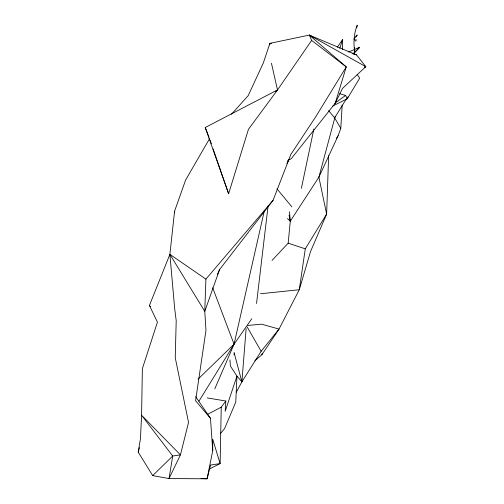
<?xml version="1.0" encoding="UTF-8"?>
<svg xmlns="http://www.w3.org/2000/svg" width="504" height="504" viewBox="0 0 504 504"><rect width="100%" height="100%" fill="white"/><g stroke="black" fill="none" stroke-linecap="round" stroke-linejoin="round"><path stroke-width="0.76" d="M209.569 138.644L185.604 180.054L174.567 211.245L169.892 254.369L149.417 305.474L157.437 322.138L142.367 368.689L141.586 415.246L140.433 438.833L138.222 452.126L152.706 475.612L169.029 478.561L207.1 478.8L212.726 450.727L212.732 439.204L220.122 463.592L209.11 469.123M356.725 27.859L357.229 25.2C353.776 33.68 353.392 42.941 354.665 51.862C354.457 53.04 354.18 54.054 354.488 52.391M342.436 49.436L342.594 39.659L337.277 47.256M207.295 397.927L225.83 401.02L221.237 407.182L220.122 463.592L210.559 465.041L207.1 478.8L201.046 478.535M328.627 155.73L326.63 214.093L310.521 251.616L299.275 289.737L279.033 329.081L261.878 354.728L254.81 360.845M231.506 114.213L248.22 95.596L263.327 62.95L269.867 43.363L309.311 35.085L346.261 66.887L315.806 116.67L290.877 154.363L273.073 200.296L205.909 279.14L204.763 311.359L205.966 330.366L195.583 400.737L210.483 418.345L212.726 450.727M272.053 260.404L288.181 243.174L290.272 221.193L318.887 177.162L338.134 135.721L340.792 128.337L342.166 105.052M354.57 51.799L354.671 50.224M225.83 401.02L225.181 411.308L236.956 376.116L230.397 366.024L229.931 359.856M236.3 392.188L241.901 381.818L246.128 328.677M269.703 44.906L269.867 43.363L271.435 43.375M256.536 303.496L268.103 205.821M286.826 163.397L288.105 161.412L288.313 159.863M354.331 53.336L354.463 52.58M335.179 116.411L318.887 177.162L326.63 214.093L305.285 248.837L299.275 289.737L260.461 293.756M301.373 188.389L313.841 129.055M264.178 211.516L234.051 344.213L214.786 388.874M261.878 354.728L262.263 353.216M138.222 452.126L139.432 447.615M335.223 103.225L346.261 66.887L311.642 40.421L309.311 35.085L356.504 54.879L365.778 66.667L342.531 88.364L335.223 103.225L291.218 158.728L287.765 160.612M271.448 63.252L277.496 89.964L205.229 127.506L228.608 193.744L248.428 129.345L277.496 89.964L311.642 40.421M339.765 48.371L342.594 39.659M273.073 200.296L219.593 269.52L204.763 311.359L169.892 254.369L174.699 308.832L176.211 320.676L175.234 357.657L188.546 422.415L180.432 454.866L169.029 478.561L172.708 456.013L141.586 415.246L180.432 454.866L172.708 456.013L152.706 475.612M347.955 96.825L347.269 98.74L332.69 106.073M288.105 161.412L288.968 159.214M217.337 274.541L219.593 269.52M233.85 354.596L234.574 353.209M356.057 36.83L357.191 34.965L356.271 36.187M340.792 128.337L334.637 117.886L346.393 98.834M198.948 401.184L234.051 344.213L251.786 318.748M220.538 433.409L224.551 428.646L235.765 402.079L236.956 376.116L241.901 381.818L261.141 351.294L279.033 329.081L261.645 324.192L247.905 325.414M336.445 138.228L338.134 135.721M356.372 35.79L353.978 39.23L355.83 41.189M353.38 54.048L359.73 47.25L348.604 52.019M353.153 53.708L359.73 47.25L357.739 48.485M198.11 379.077L234.051 344.213L212.669 287.715M334.763 103.32L345.568 95.458L347.269 98.74L359.699 78.151L357.134 74.378M275.594 91.331L277.496 89.964M364.442 67.467L365.778 66.667L309.311 35.085L311.995 36.653M207.346 414.464L221.237 407.182M364.291 67.183L365.778 66.667M339.652 93.675L345.568 95.458M288.181 243.174L305.285 248.837M352.082 53.355L356.504 54.879M355.692 39.721L356.832 40.131M169.892 254.369L205.909 279.14M287.438 218.572L290.272 221.193L289.523 211.781M149.417 305.474L150.482 306.589M328.639 110.672L334.637 117.886M276.942 188.817L291.873 206.861M195.621 396.616L210.483 418.345M247.155 326.907L261.141 351.294M205.229 127.506L209.028 137.252M210.08 140.112L211.346 143.785M213.123 148.926L228.608 193.744M234.02 352.397L241.901 381.818M289.044 215.095L290.272 221.193M354.325 48.661L354.52 51.206M174.567 211.245L174.642 212.801M354.627 47.338L354.659 51.219"/></g></svg>
